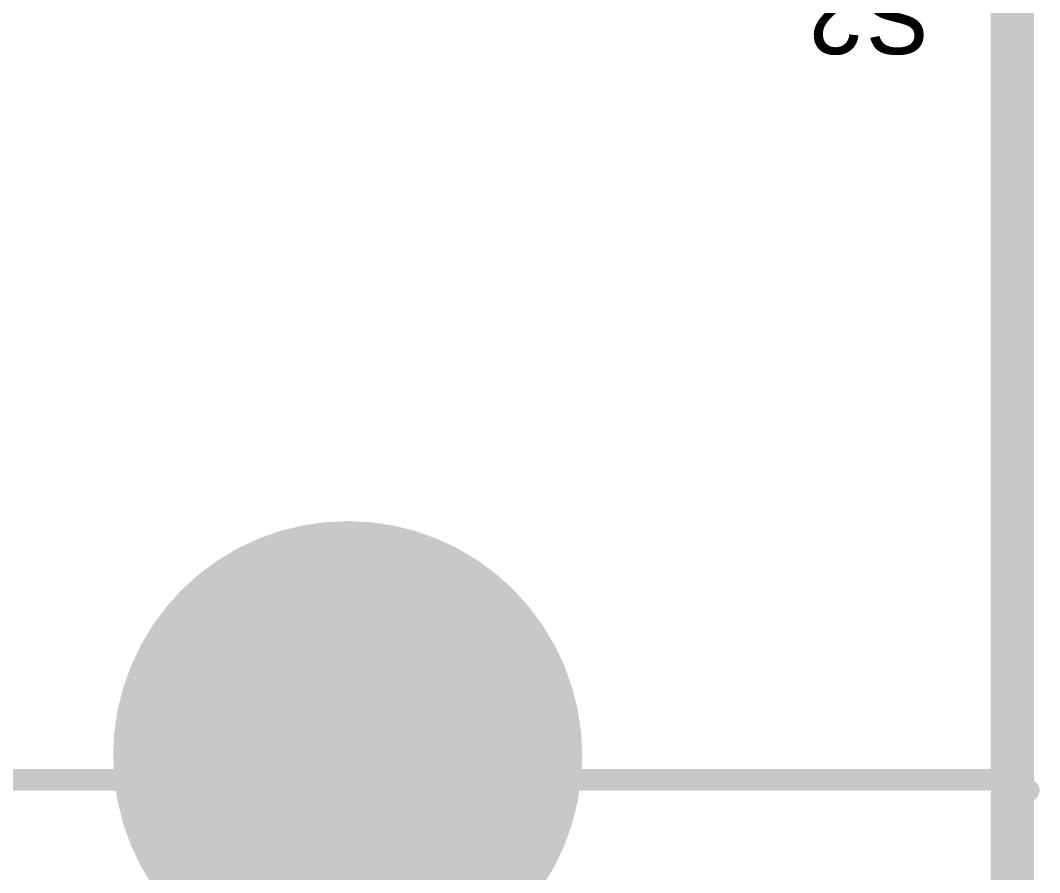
# Model space of a CAD drawing. Extents: x 11.67 to 17.2, y 3.98 to 12.28.
# Drawn here: x 16.254 to 17.196, y 8.045 to 8.833 of the extents above; entities that cross this region are included whole.
import ezdxf

# ---------------------------------------------------------------- set-up
doc = ezdxf.new("R2010")
doc.units = 0
for name, color, linetype in [('BOTTOMLAYER', 5, 'CONTINUOUS'), ('BOTTOMSOLDER', 6, 'CONTINUOUS'), ('INTERNALPLANE1', 76, 'CONTINUOUS'), ('MECHANICAL1', 6, 'CONTINUOUS'), ('MECHANICAL15', 56, 'CONTINUOUS'), ('MIDLAYER1', 16, 'CONTINUOUS'), ('MULTILAYER', 9, 'CONTINUOUS'), ('TOPLAYER', 1, 'CONTINUOUS'), ('TOPSOLDER', 216, 'CONTINUOUS')]:
    doc.layers.add(name, color=color, linetype=linetype)

msp = doc.modelspace()

# ---------------------------------------------------------------- linework, layer by layer
at = {"layer": 'BOTTOMLAYER', "const_width": 0.19685}
msp.add_lwpolyline([(16.45785, 8.15329, 1), (16.6547, 8.15329, 1)], format="xyb", close=True, dxfattribs=at)
at = {"layer": 'BOTTOMSOLDER', "const_width": 0.20085}
msp.add_lwpolyline([(16.45585, 8.15329, 1), (16.6567, 8.15329, 1)], format="xyb", close=True, dxfattribs=at)
at = {"layer": 'INTERNALPLANE1'}
for points, const_width in [([(17.17078, 4.12596), (17.17078, 12.18502)], 0.04), ([(11.691, 8.131), (17.17596, 8.131)], 0.02), ([(11.69596, 8.131), (17.18092, 8.131)], 0.02), ([(17.17596, 8.131), (17.18596, 8.121)], 0.02)]:
    msp.add_lwpolyline(points, dxfattribs=dict(at, const_width=const_width))
for points, const_width in [([(16.44785, 8.15329, 1), (16.6647, 8.15329, 1)], 0.21685), ([(17.17096, 8.131, 1), (17.18096, 8.131, 1)], 0.01), ([(17.17096, 8.131, 1), (17.18096, 8.131, 1)], 0.01), ([(17.17592, 8.131, 1), (17.18592, 8.131, 1)], 0.01), ([(17.18096, 8.121, 1), (17.19096, 8.121, 1)], 0.01)]:
    msp.add_lwpolyline(points, format="xyb", close=True, dxfattribs=dict(at, const_width=const_width))
at = {"layer": 'MECHANICAL1', "const_width": 0.012}
msp.add_lwpolyline([(17.17078, 4.12596), (17.17078, 12.18502)], dxfattribs=at)
at = {"layer": 'MIDLAYER1', "const_width": 0.19685}
msp.add_lwpolyline([(16.45785, 8.15329, 1), (16.6547, 8.15329, 1)], format="xyb", close=True, dxfattribs=at)
at = {"layer": 'MULTILAYER', "const_width": 0.19685}
msp.add_lwpolyline([(16.45785, 8.15329, 1), (16.6547, 8.15329, 1)], format="xyb", close=True, dxfattribs=at)
at = {"layer": 'TOPLAYER', "const_width": 0.19685}
msp.add_lwpolyline([(16.45785, 8.15329, 1), (16.6547, 8.15329, 1)], format="xyb", close=True, dxfattribs=at)
at = {"layer": 'TOPSOLDER', "const_width": 0.20085}
msp.add_lwpolyline([(16.45585, 8.15329, 1), (16.6567, 8.15329, 1)], format="xyb", close=True, dxfattribs=at)

# ---------------------------------------------------------------- texts
at = {"layer": 'MECHANICAL15'}
msp.add_text('S2', height=0.07, rotation=180, dxfattribs=at).set_placement((17.09598, 8.8718))

doc.saveas('drawing.dxf')
